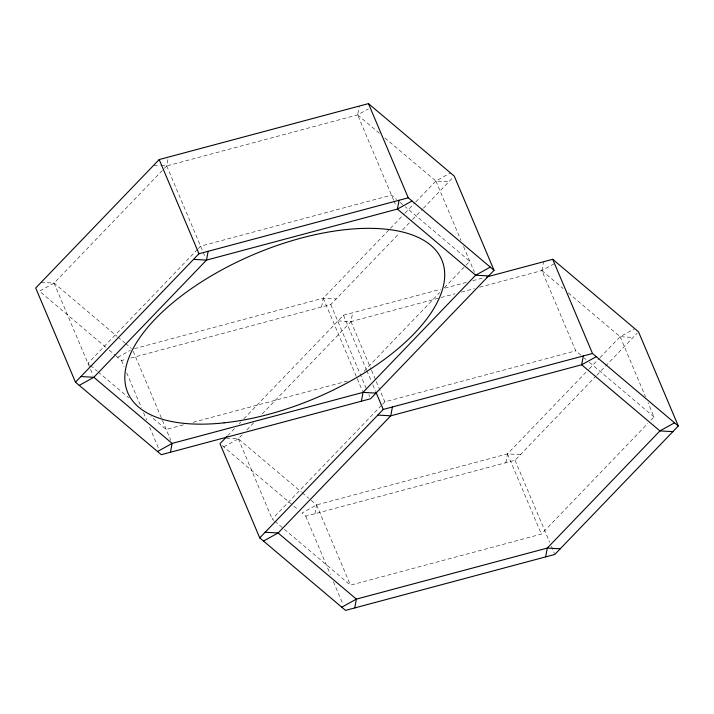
<?xml version="1.0" encoding="UTF-8"?>
<svg xmlns="http://www.w3.org/2000/svg" width="714" height="714" viewBox="0 0 714 714"><rect width="100%" height="100%" fill="white"/><g stroke="black" fill="none" stroke-linecap="round" stroke-linejoin="round"><path stroke-width="0.54" stroke-dasharray="3.57 2.68" d="M164.398 168.334L166.71 165.925L168.37 157.107M321.595 307.011L323.246 298.193L389.594 229.176M393.619 200.107L357.625 114.883L359.276 106.065M314.936 513.741L316.588 504.923L309.787 499.175M262.243 413.906L350.967 321.621L352.618 312.794M505.842 462.708L507.502 453.89L588.514 369.62M580.875 355.126L575.77 350.815L541.872 270.579L543.533 261.761M105.824 347.263L39.466 291.187L54.068 283.092L163.631 169.138M197.519 249.364L87.965 363.328L89.661 364.765M198.296 248.561L200.607 246.16L391.513 195.118L396.618 199.438M390.371 228.373L404.258 213.923M405.025 213.12L415.057 202.687M415.834 201.892L435.888 181.026L450.498 172.931M130.68 358.053L330.778 304.557L399.465 233.112M402.553 229.899L411.808 220.269M412.576 219.466L422.608 209.032M423.384 208.229L453.586 176.813M227.686 435.656L234.629 428.436M239.261 423.616L240.805 422.01M243.885 418.806L343.434 315.249L440.565 289.286M223.714 446.884L238.324 438.789L242.18 434.772M246.812 429.962L253.756 422.742M364.086 371.209L439.69 292.553M444.322 287.742L469.785 261.262L405.124 206.623M273.917 520.461L272.212 519.024L381.776 405.061M382.543 404.258L384.855 401.848L575.77 350.815M589.282 368.817L599.314 358.383M600.081 357.58L620.145 336.713L634.746 328.627M520.452 454.613L507.502 453.89L316.588 504.923L301.986 513.018L305.753 516.195L515.035 460.253L596.056 375.966M596.833 375.162L637.156 333.215M274.765 521.184L350.485 585.159L541.39 534.126L647.866 423.375M650.945 420.162L654.033 416.949L648.026 402.732M161.319 165.621L166.71 165.925L357.625 114.883L368.335 108.956M117.73 357.321L130.385 350.306M479.665 287.207L541.872 270.579L555.51 263.029M134.482 348.655L323.246 298.193L336.196 298.925M116.034 355.884L121.496 360.508L126.601 359.142M444.858 288.144L466.304 282.405M472.739 280.682L484.538 277.532M338.017 320.889L350.967 321.621L439.985 297.818M441.056 297.533L455.005 293.802M461.44 292.088L474.31 288.643M183.391 424.875L166.228 429.462L150.913 416.53M193.039 422.295L348.557 380.723M153.76 165.193L160.239 165.559M384.846 137.891L435.888 181.026L448.838 181.749M41.117 282.369L54.068 283.092L117.025 336.294M568.246 292.865L620.145 336.713L633.095 337.445M226.454 438.119L238.324 438.789L301.272 491.982M357.625 114.883L380.598 134.294M541.872 270.579L563.141 288.554M400.027 202.312L404.276 205.909M584.275 358.009L585.98 359.445M589.38 362.319L654.033 416.949M117.872 337.008L124.682 342.765M125.53 343.479L131.483 348.512M302.129 492.705L308.93 498.452M109.224 350.137L115.177 355.17M222.215 445.607L297.729 509.421M90.517 365.488L97.318 371.235M98.175 371.958L128.797 397.832M620.145 336.713L645.456 396.636M435.888 181.026L460.976 240.404M463.564 246.544L474.417 272.221M515.035 460.253L549.628 542.158M551.36 546.255L554.385 553.412M507.502 453.89L541.39 534.126M393.949 200.884L396.145 206.087M350.967 321.621L371.128 369.352M371.557 370.37L375.85 380.526M376.278 381.544L384.855 401.848M343.434 315.249L366.353 369.513M366.791 370.539L371.11 380.776M372.842 384.873L375.439 391.013M330.778 304.557L367.103 390.558M368.835 394.655L369.7 396.698M323.246 298.193L362.614 391.388M316.588 504.923L350.485 585.159M166.71 165.925L205.239 257.12M305.753 516.195L330.403 574.556M333.429 581.723L342.943 604.249M238.324 438.789L272.212 519.024M133.206 351.279L170.86 440.431M121.496 360.508L124.093 366.648M126.69 372.788L141.39 407.596M143.55 412.719L146.584 419.886M149.61 427.052L158.686 448.553M54.068 283.092L93.016 375.287"/><path stroke-width="1.07" d="M170.468 452.239L172.128 443.421L93.855 377.287L80.905 376.555M208.158 251.292L206.498 260.11L93.855 377.287L79.254 385.373M361.382 401.206L363.033 392.379L475.676 275.211L490.286 267.116M399.064 200.259L397.412 209.077L475.676 275.211L488.626 275.934M354.724 607.935L356.375 599.117L278.112 532.974L265.162 532.251M392.405 406.989L390.754 415.807L278.112 532.974L263.502 541.069M545.63 556.893L547.29 548.075L659.932 430.908L674.534 422.813M583.32 355.947L581.66 364.774L659.932 430.908L672.883 431.631M159.186 159.561L35.7 288.01L75.488 382.195L161.284 454.693L370.566 398.751L494.043 270.303L454.265 176.108L368.46 103.61L159.186 159.561L198.965 253.747L75.488 382.195M226.918 436.459L219.957 443.697L259.735 537.892L345.54 610.39L554.814 554.439L678.3 425.99L638.512 331.805L552.716 259.307L486.689 276.961M259.735 537.892L383.222 409.443L592.504 353.492L678.3 425.99M412.014 200.982L397.412 209.077L206.498 260.11L193.548 259.387M157.517 451.516L172.128 443.421L363.033 392.379L375.983 393.111M596.27 356.679L581.66 364.774L390.754 415.807L377.804 415.075M341.774 607.203L356.375 599.117L547.29 548.075L560.24 548.807M198.965 253.747L408.247 197.805L494.043 270.303M552.716 259.307L592.504 353.492M368.46 103.61L408.247 197.805M375.867 392.04L383.222 409.443M224.08 422.849A170.468 78.183 -22.9 0 0 443.278 264.126A170.468 78.183 -22.9 0 0 186.952 291.767A170.468 78.183 -22.9 0 0 224.08 422.849"/></g></svg>
